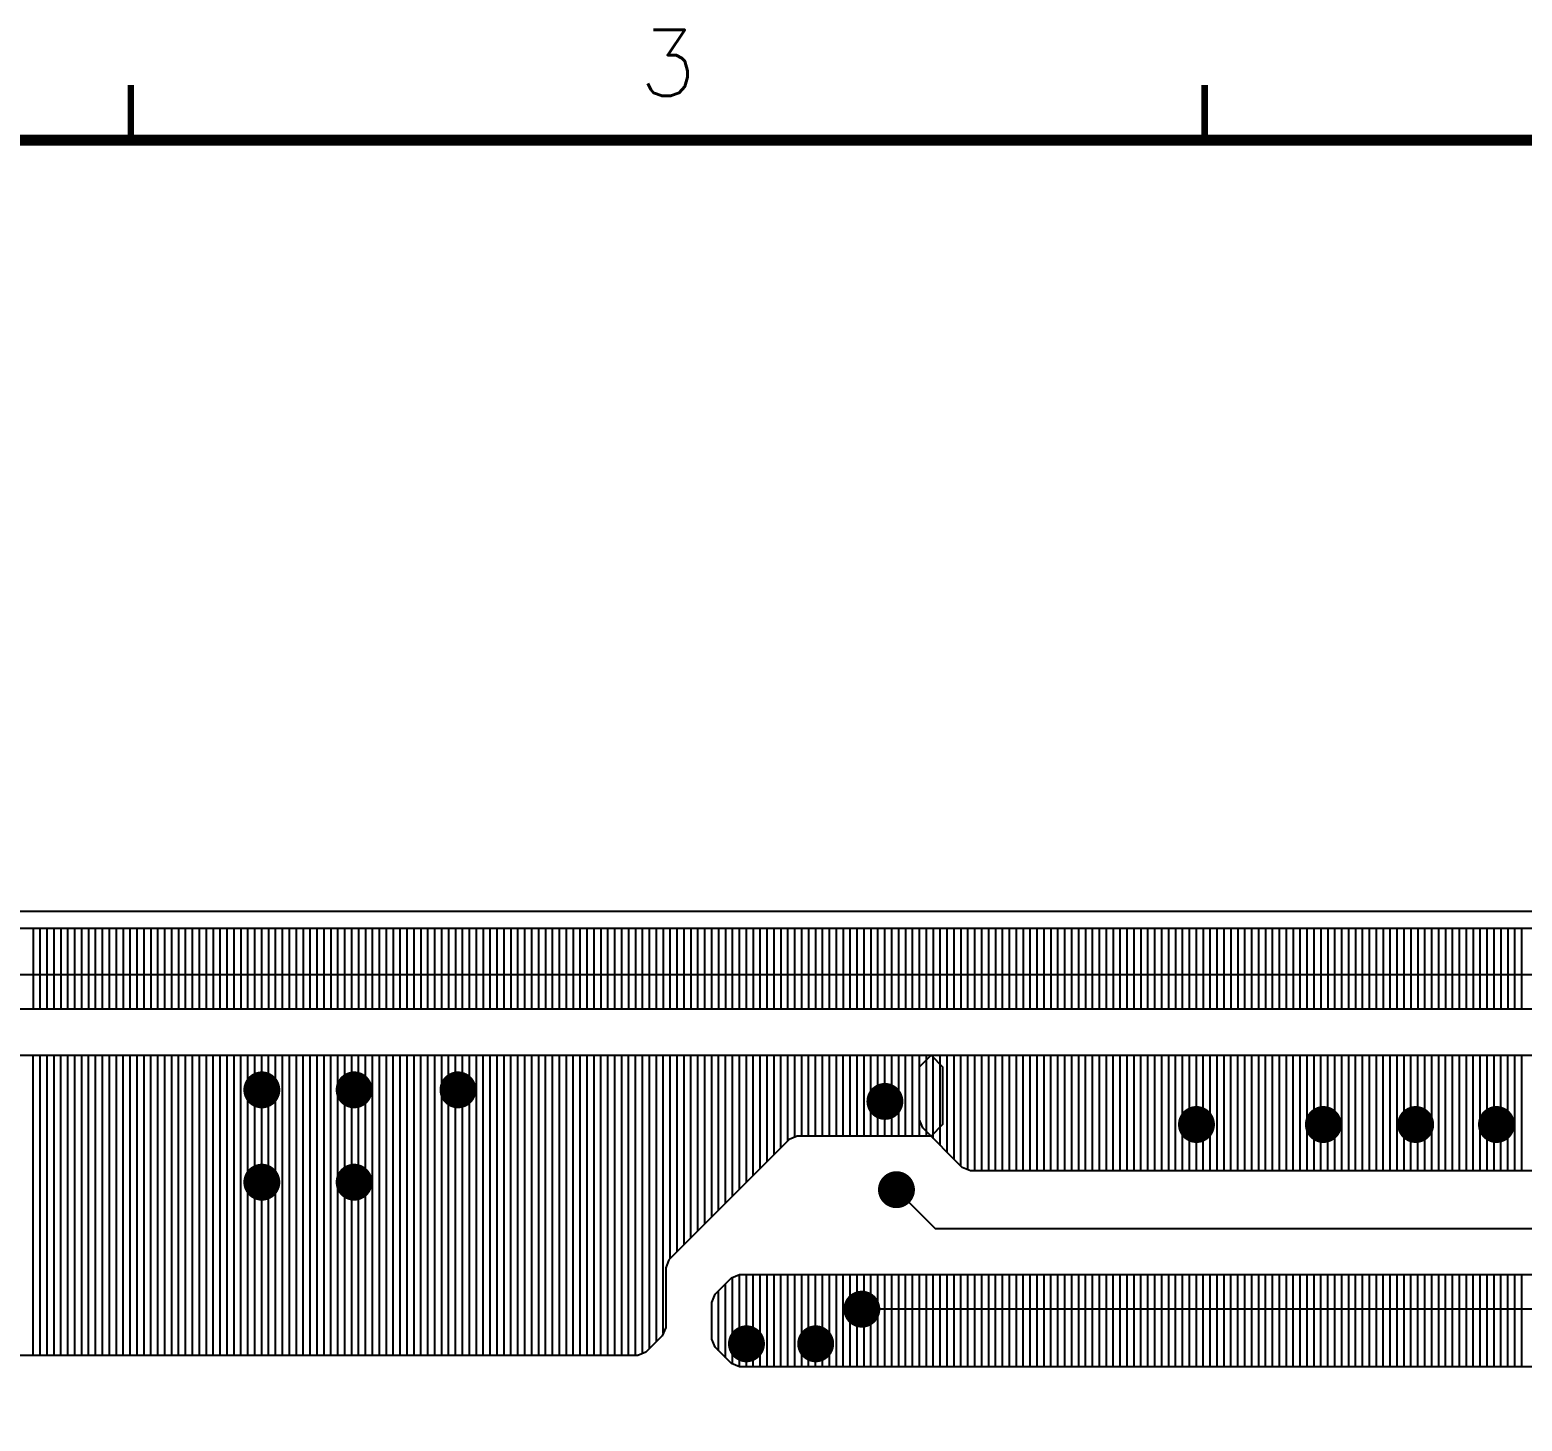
# Model space of a CAD drawing. Extents: x 295 to 953, y 10 to 290.
# Drawn here: x 584.9 to 652.6, y 226.9 to 290 of the extents above; entities that cross this region are included whole.
import ezdxf
from ezdxf.enums import TextEntityAlignment as Align

# ---------------------------------------------------------------- set-up
doc = ezdxf.new("R2010")
doc.units = 0
doc.header["$LTSCALE"] = 5
doc.header["$MEASUREMENT"] = 0
doc.layers.get('0').update_dxf_attribs({"linetype": 'CONTINUOUS', "lineweight": 25})
for name, color, linetype in [('DV-INT-A3_BOT', 7, 'CONTINUOUS'), ('문자', 4, 'CONTINUOUS'), ('테두리', 3, 'CONTINUOUS')]:
    doc.layers.add(name, color=color, linetype=linetype)
doc.styles.get("Standard").update_dxf_attribs({"font": 'simplex.shx'})

# ---------------------------------------------------------------- blocks, each defined once
blk = doc.blocks.new('C')
at = {"layer": '테두리'}
for points, const_width in [([(112.5, 287.5), (112.5, 285)], 0.3), ([(161.25, 287.5), (161.25, 285)], 0.3), ([(15, 285), (15, 15), (405, 15), (405, 285), (15, 285)], 0.5)]:
    blk.add_lwpolyline(points, dxfattribs=dict(at, const_width=const_width))
at = {"layer": '문자'}
blk.add_text('3', height=3, dxfattribs=at).set_placement((136.875, 288.5), align=Align.MIDDLE)

msp = doc.modelspace()

# ---------------------------------------------------------------- linework, layer by layer
at = {"const_width": 0.838}
for points in [[(595.844, 241.89, -1), (595.006, 241.89, -1)], [(600.035, 241.89, -1), (599.197, 241.89, -1)], [(604.75, 241.89, -1), (603.912, 241.89, -1)], [(624.133, 241.366, -1), (623.295, 241.366, -1)], [(638.278, 240.318, -1), (637.44, 240.318, -1)], [(644.04, 240.318, -1), (643.202, 240.318, -1)], [(648.231, 240.318, -1), (647.393, 240.318, -1)], [(651.899, 240.318, -1), (651.06, 240.318, -1)], [(595.844, 237.699, -1), (595.006, 237.699, -1)], [(600.035, 237.699, -1), (599.197, 237.699, -1)], [(624.657, 237.36, -1), (623.819, 237.36, -1)], [(623.085, 231.936, -1), (622.247, 231.936, -1)], [(617.847, 230.365, -1), (617.008, 230.365, -1)], [(620.99, 230.365, -1), (620.152, 230.365, -1)]]:
    msp.add_lwpolyline(points, format="xyb", close=True, dxfattribs=at)
at = {"layer": 'DV-INT-A3_BOT'}
for p, q in [((510.427, 250), (863.527, 250)), ((523.654, 249.224), (863.955, 249.224)), ((585.052, 245.557), (585.052, 249.224)), ((585.366, 245.557), (585.366, 249.224)), ((585.681, 245.557), (585.681, 249.224)), ((585.995, 245.557), (585.995, 249.224)), ((586.309, 245.557), (586.309, 249.224)), ((586.624, 245.557), (586.624, 249.224)), ((586.938, 245.557), (586.938, 249.224)), ((587.252, 245.557), (587.252, 249.224)), ((587.567, 245.557), (587.567, 249.224)), ((587.881, 245.557), (587.881, 249.224)), ((588.195, 245.557), (588.195, 249.224)), ((588.51, 245.557), (588.51, 249.224)), ((588.824, 245.557), (588.824, 249.224)), ((589.138, 245.557), (589.138, 249.224)), ((589.453, 245.557), (589.453, 249.224)), ((589.767, 245.557), (589.767, 249.224)), ((590.081, 245.557), (590.081, 249.224)), ((590.396, 245.557), (590.396, 249.224)), ((590.71, 245.557), (590.71, 249.224)), ((591.024, 245.557), (591.024, 249.224)), ((591.339, 245.557), (591.339, 249.224)), ((591.653, 245.557), (591.653, 249.224)), ((591.967, 245.557), (591.967, 249.224)), ((592.282, 245.557), (592.282, 249.224)), ((592.596, 245.557), (592.596, 249.224)), ((592.91, 245.557), (592.91, 249.224)), ((593.225, 245.557), (593.225, 249.224)), ((593.539, 245.557), (593.539, 249.224)), ((593.853, 245.557), (593.853, 249.224)), ((594.167, 245.557), (594.167, 249.224)), ((594.482, 245.557), (594.482, 249.224)), ((594.796, 245.557), (594.796, 249.224)), ((595.11, 245.557), (595.11, 249.224)), ((595.425, 245.557), (595.425, 249.224)), ((595.739, 245.557), (595.739, 249.224)), ((596.053, 245.557), (596.053, 249.224)), ((596.368, 245.557), (596.368, 249.224)), ((596.682, 245.557), (596.682, 249.224)), ((596.996, 245.557), (596.996, 249.224)), ((597.311, 245.557), (597.311, 249.224)), ((597.625, 245.557), (597.625, 249.224)), ((597.939, 245.557), (597.939, 249.224)), ((598.254, 245.557), (598.254, 249.224)), ((598.568, 245.557), (598.568, 249.224)), ((598.882, 245.557), (598.882, 249.224)), ((599.197, 245.557), (599.197, 249.224)), ((599.511, 245.557), (599.511, 249.224)), ((599.825, 245.557), (599.825, 249.224)), ((600.14, 245.557), (600.14, 249.224)), ((600.454, 245.557), (600.454, 249.224)), ((600.768, 245.557), (600.768, 249.224)), ((601.083, 245.557), (601.083, 249.224)), ((601.397, 245.557), (601.397, 249.224)), ((601.711, 245.557), (601.711, 249.224)), ((602.026, 245.557), (602.026, 249.224)), ((602.34, 245.557), (602.34, 249.224)), ((602.654, 245.557), (602.654, 249.224)), ((602.969, 245.557), (602.969, 249.224)), ((603.283, 245.557), (603.283, 249.224)), ((603.597, 245.557), (603.597, 249.224)), ((603.912, 245.557), (603.912, 249.224)), ((604.226, 245.557), (604.226, 249.224)), ((604.54, 245.557), (604.54, 249.224)), ((604.855, 245.557), (604.855, 249.224)), ((605.169, 245.557), (605.169, 249.224)), ((605.483, 245.557), (605.483, 249.224)), ((605.798, 245.557), (605.798, 249.224)), ((606.112, 245.557), (606.112, 249.224)), ((606.426, 245.557), (606.426, 249.224)), ((606.74, 245.557), (606.74, 249.224)), ((607.055, 245.557), (607.055, 249.224)), ((607.369, 245.557), (607.369, 249.224)), ((607.683, 245.557), (607.683, 249.224)), ((607.998, 245.557), (607.998, 249.224)), ((608.312, 245.557), (608.312, 249.224)), ((608.626, 245.557), (608.626, 249.224)), ((608.941, 245.557), (608.941, 249.224)), ((609.255, 245.557), (609.255, 249.224)), ((609.569, 245.557), (609.569, 249.224)), ((609.884, 245.557), (609.884, 249.224)), ((610.198, 245.557), (610.198, 249.224)), ((610.512, 245.557), (610.512, 249.224)), ((610.827, 245.557), (610.827, 249.224)), ((611.141, 245.557), (611.141, 249.224)), ((611.455, 245.557), (611.455, 249.224)), ((611.77, 245.557), (611.77, 249.224)), ((612.084, 245.557), (612.084, 249.224)), ((612.398, 245.557), (612.398, 249.224)), ((612.713, 245.557), (612.713, 249.224)), ((613.027, 245.557), (613.027, 249.224)), ((613.341, 245.557), (613.341, 249.224)), ((613.656, 245.557), (613.656, 249.224)), ((613.97, 245.557), (613.97, 249.224)), ((614.284, 245.557), (614.284, 249.224)), ((614.599, 245.557), (614.599, 249.224)), ((614.913, 245.557), (614.913, 249.224)), ((615.227, 245.557), (615.227, 249.224)), ((615.542, 245.557), (615.542, 249.224)), ((615.856, 245.557), (615.856, 249.224)), ((616.17, 245.557), (616.17, 249.224)), ((616.485, 245.557), (616.485, 249.224)), ((616.799, 245.557), (616.799, 249.224)), ((617.113, 245.557), (617.113, 249.224)), ((617.428, 245.557), (617.428, 249.224)), ((617.742, 245.557), (617.742, 249.224)), ((618.056, 245.557), (618.056, 249.224)), ((618.371, 245.557), (618.371, 249.224)), ((618.685, 245.557), (618.685, 249.224)), ((618.999, 245.557), (618.999, 249.224)), ((619.313, 245.557), (619.313, 249.224)), ((619.628, 245.557), (619.628, 249.224)), ((619.942, 245.557), (619.942, 249.224)), ((620.256, 245.557), (620.256, 249.224)), ((620.571, 245.557), (620.571, 249.224)), ((620.885, 245.557), (620.885, 249.224)), ((621.199, 245.557), (621.199, 249.224)), ((621.514, 245.557), (621.514, 249.224)), ((621.828, 245.557), (621.828, 249.224)), ((622.142, 245.557), (622.142, 249.224)), ((622.457, 245.557), (622.457, 249.224)), ((622.771, 245.557), (622.771, 249.224)), ((623.085, 245.557), (623.085, 249.224)), ((623.4, 245.557), (623.4, 249.224)), ((623.714, 245.557), (623.714, 249.224)), ((624.028, 245.557), (624.028, 249.224)), ((624.343, 245.557), (624.343, 249.224)), ((624.657, 245.557), (624.657, 249.224)), ((624.971, 245.557), (624.971, 249.224)), ((625.286, 245.557), (625.286, 249.224)), ((625.6, 245.557), (625.6, 249.224)), ((625.914, 245.557), (625.914, 249.224)), ((626.229, 245.557), (626.229, 249.224)), ((626.543, 245.557), (626.543, 249.224)), ((626.857, 245.557), (626.857, 249.224)), ((627.172, 245.557), (627.172, 249.224)), ((627.486, 245.557), (627.486, 249.224)), ((627.8, 245.557), (627.8, 249.224)), ((628.115, 245.557), (628.115, 249.224)), ((628.429, 245.557), (628.429, 249.224)), ((628.743, 245.557), (628.743, 249.224)), ((629.058, 245.557), (629.058, 249.224)), ((629.372, 245.557), (629.372, 249.224)), ((629.686, 245.557), (629.686, 249.224)), ((630.001, 245.557), (630.001, 249.224)), ((630.315, 245.557), (630.315, 249.224)), ((630.629, 245.557), (630.629, 249.224)), ((630.944, 245.557), (630.944, 249.224)), ((631.258, 245.557), (631.258, 249.224)), ((631.572, 245.557), (631.572, 249.224)), ((631.886, 245.557), (631.886, 249.224)), ((632.201, 245.557), (632.201, 249.224)), ((632.515, 245.557), (632.515, 249.224)), ((632.829, 245.557), (632.829, 249.224)), ((633.144, 245.557), (633.144, 249.224)), ((633.458, 245.557), (633.458, 249.224)), ((633.772, 245.557), (633.772, 249.224)), ((634.087, 245.557), (634.087, 249.224)), ((634.401, 245.557), (634.401, 249.224)), ((634.715, 245.557), (634.715, 249.224)), ((635.03, 245.557), (635.03, 249.224)), ((635.344, 245.557), (635.344, 249.224)), ((635.658, 245.557), (635.658, 249.224)), ((635.973, 245.557), (635.973, 249.224)), ((636.287, 245.557), (636.287, 249.224)), ((636.601, 245.557), (636.601, 249.224)), ((636.916, 245.557), (636.916, 249.224)), ((637.23, 245.557), (637.23, 249.224)), ((637.544, 245.557), (637.544, 249.224)), ((637.859, 245.557), (637.859, 249.224)), ((638.173, 245.557), (638.173, 249.224)), ((638.487, 245.557), (638.487, 249.224)), ((638.802, 245.557), (638.802, 249.224)), ((639.116, 245.557), (639.116, 249.224)), ((639.43, 245.557), (639.43, 249.224)), ((639.745, 245.557), (639.745, 249.224)), ((640.059, 245.557), (640.059, 249.224)), ((640.373, 245.557), (640.373, 249.224)), ((640.688, 245.557), (640.688, 249.224)), ((641.002, 245.557), (641.002, 249.224)), ((641.316, 245.557), (641.316, 249.224)), ((641.631, 245.557), (641.631, 249.224)), ((641.945, 245.557), (641.945, 249.224)), ((642.259, 245.557), (642.259, 249.224)), ((642.574, 245.557), (642.574, 249.224)), ((642.888, 245.557), (642.888, 249.224)), ((643.202, 245.557), (643.202, 249.224)), ((643.517, 245.557), (643.517, 249.224)), ((643.831, 245.557), (643.831, 249.224)), ((644.145, 245.557), (644.145, 249.224)), ((644.459, 245.557), (644.459, 249.224)), ((644.774, 245.557), (644.774, 249.224)), ((645.088, 245.557), (645.088, 249.224)), ((645.402, 245.557), (645.402, 249.224)), ((645.717, 245.557), (645.717, 249.224)), ((646.031, 245.557), (646.031, 249.224)), ((646.345, 245.557), (646.345, 249.224)), ((646.66, 245.557), (646.66, 249.224)), ((646.974, 245.557), (646.974, 249.224)), ((647.288, 245.557), (647.288, 249.224)), ((647.603, 245.557), (647.603, 249.224)), ((647.917, 245.557), (647.917, 249.224)), ((648.231, 245.557), (648.231, 249.224)), ((648.546, 245.557), (648.546, 249.224)), ((648.86, 245.557), (648.86, 249.224)), ((649.174, 245.557), (649.174, 249.224)), ((649.489, 245.557), (649.489, 249.224)), ((649.803, 245.557), (649.803, 249.224)), ((650.117, 245.557), (650.117, 249.224)), ((650.432, 245.557), (650.432, 249.224)), ((650.746, 245.557), (650.746, 249.224)), ((651.06, 245.557), (651.06, 249.224)), ((651.375, 245.557), (651.375, 249.224)), ((651.689, 245.557), (651.689, 249.224)), ((652.003, 245.557), (652.003, 249.224)), ((652.318, 245.557), (652.318, 249.224)), ((652.632, 245.557), (652.632, 249.224)), ((516.32, 247.129), (859.458, 247.129)), ((710.153, 245.557), (561.373, 245.557)), ((583.9, 243.462), (585.995, 243.462)), ((585.048, 229.841), (585.048, 243.462)), ((585.362, 229.841), (585.362, 243.462)), ((585.677, 229.841), (585.677, 243.462)), ((585.991, 229.841), (585.991, 243.462)), ((585.995, 243.462), (603.807, 243.462)), ((586.305, 229.841), (586.305, 243.462)), ((586.62, 229.841), (586.62, 243.462)), ((586.934, 229.841), (586.934, 243.462)), ((587.248, 229.841), (587.248, 243.462)), ((587.562, 229.841), (587.562, 243.462)), ((587.877, 229.841), (587.877, 243.462)), ((588.191, 229.841), (588.191, 243.462)), ((588.505, 229.841), (588.505, 243.462)), ((588.82, 229.841), (588.82, 243.462)), ((589.134, 229.841), (589.134, 243.462)), ((589.448, 229.841), (589.448, 243.462)), ((589.763, 229.841), (589.763, 243.462)), ((590.077, 229.841), (590.077, 243.462)), ((590.391, 229.841), (590.391, 243.462)), ((590.706, 229.841), (590.706, 243.462)), ((591.02, 229.841), (591.02, 243.462)), ((591.334, 229.841), (591.334, 243.462)), ((591.649, 229.841), (591.649, 243.462)), ((591.963, 229.841), (591.963, 243.462)), ((592.277, 229.841), (592.277, 243.462)), ((592.592, 229.841), (592.592, 243.462)), ((592.906, 229.841), (592.906, 243.462)), ((593.22, 229.841), (593.22, 243.462)), ((593.535, 229.841), (593.535, 243.462)), ((593.849, 229.841), (593.849, 243.462)), ((594.163, 229.841), (594.163, 243.462)), ((594.478, 229.841), (594.478, 243.462)), ((594.792, 229.841), (594.792, 243.462)), ((595.106, 229.841), (595.106, 243.462)), ((595.421, 229.841), (595.421, 243.462)), ((595.735, 229.841), (595.735, 243.462)), ((596.049, 229.841), (596.049, 243.462)), ((596.364, 229.841), (596.364, 243.462)), ((596.678, 229.841), (596.678, 243.462)), ((596.992, 229.841), (596.992, 243.462)), ((597.307, 229.841), (597.307, 243.462)), ((597.621, 229.841), (597.621, 243.462)), ((597.935, 229.841), (597.935, 243.462)), ((598.25, 229.841), (598.25, 243.462)), ((598.564, 229.841), (598.564, 243.462)), ((598.878, 229.841), (598.878, 243.462)), ((599.193, 229.837), (599.193, 243.462)), ((599.507, 229.837), (599.507, 243.462)), ((599.821, 229.837), (599.821, 243.462)), ((600.135, 229.837), (600.135, 243.462)), ((600.45, 229.837), (600.45, 243.462)), ((600.764, 229.837), (600.764, 243.462)), ((601.078, 229.837), (601.078, 243.462)), ((601.393, 229.837), (601.393, 243.462)), ((601.707, 229.837), (601.707, 243.462)), ((602.021, 229.837), (602.021, 243.462)), ((602.336, 229.837), (602.336, 243.462)), ((602.65, 229.837), (602.65, 243.462)), ((602.964, 229.837), (602.964, 243.462)), ((603.279, 229.837), (603.279, 243.462)), ((603.593, 229.837), (603.593, 243.462)), ((603.807, 243.462), (625.81, 243.462)), ((603.907, 229.837), (603.907, 243.462)), ((604.222, 229.837), (604.222, 243.462)), ((604.536, 229.837), (604.536, 243.462)), ((604.85, 229.837), (604.85, 243.462)), ((605.165, 229.837), (605.165, 243.462)), ((605.479, 229.837), (605.479, 243.462)), ((605.793, 229.837), (605.793, 243.462)), ((606.108, 229.837), (606.108, 243.462)), ((606.422, 229.837), (606.422, 243.462)), ((606.736, 229.837), (606.736, 243.462)), ((607.051, 229.837), (607.051, 243.462)), ((607.365, 229.837), (607.365, 243.462)), ((607.679, 229.837), (607.679, 243.462)), ((607.994, 229.837), (607.994, 243.462)), ((608.308, 229.837), (608.308, 243.462)), ((608.622, 229.837), (608.622, 243.462)), ((608.937, 229.837), (608.937, 243.462)), ((609.251, 229.837), (609.251, 243.462)), ((609.565, 229.837), (609.565, 243.462)), ((609.88, 229.837), (609.88, 243.462)), ((610.194, 229.837), (610.194, 243.462)), ((610.508, 229.837), (610.508, 243.462)), ((610.823, 229.837), (610.823, 243.462)), ((611.137, 229.837), (611.137, 243.462)), ((611.451, 229.837), (611.451, 243.462)), ((611.766, 229.837), (611.766, 243.462)), ((612.08, 229.837), (612.08, 243.462)), ((612.394, 229.837), (612.394, 243.462)), ((612.708, 229.929), (612.708, 243.462)), ((613.023, 230.151), (613.023, 243.462)), ((613.337, 230.465), (613.337, 243.462)), ((613.651, 230.851), (613.651, 243.462)), ((613.966, 234.237), (613.966, 243.462)), ((614.28, 234.552), (614.28, 243.462)), ((614.594, 234.866), (614.594, 243.462)), ((614.909, 235.18), (614.909, 243.462)), ((615.223, 235.495), (615.223, 243.462)), ((615.537, 235.809), (615.537, 243.462)), ((615.852, 236.123), (615.852, 243.462)), ((616.166, 236.438), (616.166, 243.462)), ((616.48, 236.752), (616.48, 243.462)), ((616.795, 237.066), (616.795, 243.462)), ((617.109, 237.381), (617.109, 243.462)), ((617.423, 237.695), (617.423, 243.462)), ((617.738, 238.013), (617.738, 243.462)), ((618.052, 238.328), (618.052, 243.462)), ((618.366, 238.642), (618.366, 243.462)), ((618.681, 238.956), (618.681, 243.462)), ((618.995, 239.271), (618.995, 243.462)), ((619.309, 239.585), (619.309, 243.462)), ((619.624, 239.744), (619.624, 243.462)), ((619.938, 239.795), (619.938, 243.462)), ((620.252, 239.795), (620.252, 243.462)), ((620.567, 239.795), (620.567, 243.462)), ((620.881, 239.795), (620.881, 243.462)), ((621.195, 239.795), (621.195, 243.462)), ((621.51, 239.795), (621.51, 243.462)), ((621.824, 239.795), (621.824, 243.462)), ((622.138, 239.795), (622.138, 243.462)), ((622.453, 239.795), (622.453, 243.462)), ((622.767, 239.795), (622.767, 243.462)), ((623.081, 239.795), (623.081, 243.462)), ((623.396, 239.795), (623.396, 243.462)), ((623.71, 239.795), (623.71, 243.462)), ((624.024, 239.795), (624.024, 243.462)), ((624.339, 239.795), (624.339, 243.462)), ((624.653, 239.795), (624.653, 243.462)), ((624.967, 239.795), (624.967, 243.462)), ((625.281, 239.795), (625.281, 243.462)), ((625.286, 242.938), (625.81, 243.462)), ((625.596, 239.795), (625.596, 243.462)), ((625.596, 240), (625.596, 243.248)), ((625.81, 243.462), (653.575, 243.462)), ((625.81, 243.462), (626.333, 242.938)), ((625.91, 239.686), (625.91, 243.462)), ((625.91, 239.895), (625.91, 243.357)), ((626.224, 239.371), (626.224, 243.462)), ((626.539, 239.057), (626.539, 243.462)), ((626.853, 238.743), (626.853, 243.462)), ((627.167, 238.428), (627.167, 243.462)), ((627.482, 238.269), (627.482, 243.462)), ((627.796, 238.219), (627.796, 243.462)), ((628.11, 238.223), (628.11, 243.462)), ((628.425, 238.223), (628.425, 243.462)), ((628.739, 238.223), (628.739, 243.462)), ((629.053, 238.223), (629.053, 243.462)), ((629.368, 238.223), (629.368, 243.462)), ((629.682, 238.223), (629.682, 243.462)), ((629.996, 238.223), (629.996, 243.462)), ((630.311, 238.223), (630.311, 243.462)), ((630.625, 238.223), (630.625, 243.462)), ((630.939, 238.223), (630.939, 243.462)), ((631.254, 238.223), (631.254, 243.462)), ((631.568, 238.223), (631.568, 243.462)), ((631.882, 238.223), (631.882, 243.462)), ((632.197, 238.223), (632.197, 243.462)), ((632.511, 238.223), (632.511, 243.462)), ((632.825, 238.223), (632.825, 243.462)), ((633.14, 238.223), (633.14, 243.462)), ((633.454, 238.223), (633.454, 243.462)), ((633.768, 238.223), (633.768, 243.462)), ((634.083, 238.223), (634.083, 243.462)), ((634.397, 238.223), (634.397, 243.462)), ((634.711, 238.223), (634.711, 243.462)), ((635.026, 238.223), (635.026, 243.462)), ((635.34, 238.223), (635.34, 243.462)), ((635.654, 238.223), (635.654, 243.462)), ((635.969, 238.223), (635.969, 243.462)), ((636.283, 238.223), (636.283, 243.462)), ((636.597, 238.223), (636.597, 243.462)), ((636.912, 238.223), (636.912, 243.462)), ((637.226, 238.223), (637.226, 243.462)), ((637.54, 238.223), (637.54, 243.462)), ((637.854, 238.223), (637.854, 243.462)), ((638.169, 238.223), (638.169, 243.462)), ((638.483, 238.223), (638.483, 243.462)), ((638.797, 238.223), (638.797, 243.462)), ((639.112, 238.223), (639.112, 243.462)), ((639.426, 238.223), (639.426, 243.462)), ((639.74, 238.223), (639.74, 243.462)), ((640.055, 238.223), (640.055, 243.462)), ((640.369, 238.223), (640.369, 243.462)), ((640.683, 238.223), (640.683, 243.462)), ((640.998, 238.223), (640.998, 243.462)), ((641.312, 238.223), (641.312, 243.462)), ((641.626, 238.223), (641.626, 243.462)), ((641.941, 238.223), (641.941, 243.462)), ((642.255, 238.223), (642.255, 243.462)), ((642.569, 238.223), (642.569, 243.462)), ((642.884, 238.223), (642.884, 243.462)), ((643.198, 238.223), (643.198, 243.462)), ((643.512, 238.223), (643.512, 243.462)), ((643.827, 238.223), (643.827, 243.462)), ((644.141, 238.223), (644.141, 243.462)), ((644.455, 238.223), (644.455, 243.462)), ((644.77, 238.223), (644.77, 243.462)), ((645.084, 238.223), (645.084, 243.462)), ((645.398, 238.223), (645.398, 243.462)), ((645.713, 238.223), (645.713, 243.462)), ((646.027, 238.223), (646.027, 243.462)), ((646.341, 238.223), (646.341, 243.462)), ((646.656, 238.223), (646.656, 243.462)), ((646.97, 238.223), (646.97, 243.462)), ((647.284, 238.223), (647.284, 243.462)), ((647.599, 238.223), (647.599, 243.462)), ((647.913, 238.223), (647.913, 243.462)), ((648.227, 238.223), (648.227, 243.462)), ((648.542, 238.223), (648.542, 243.462)), ((648.856, 238.223), (648.856, 243.462)), ((649.17, 238.223), (649.17, 243.462)), ((649.485, 238.223), (649.485, 243.462)), ((649.799, 238.223), (649.799, 243.462)), ((650.113, 238.223), (650.113, 243.462)), ((650.427, 238.223), (650.427, 243.462)), ((650.742, 238.223), (650.742, 243.462)), ((651.056, 238.223), (651.056, 243.462)), ((651.37, 238.223), (651.37, 243.462)), ((651.685, 238.223), (651.685, 243.462)), ((651.999, 238.223), (651.999, 243.462)), ((652.313, 238.223), (652.313, 243.462)), ((652.628, 238.223), (652.628, 243.462)), ((625.281, 240.532), (625.286, 242.938)), ((626.224, 240.209), (626.224, 243.043)), ((626.333, 242.938), (626.333, 240.318)), ((625.437, 240.163), (625.281, 240.532)), ((627.226, 238.374), (625.437, 240.163)), ((626.333, 240.318), (625.81, 239.795)), ((619.368, 239.64), (615.856, 236.127)), ((619.737, 239.795), (619.368, 239.64)), ((625.81, 239.795), (619.737, 239.795)), ((627.595, 238.219), (627.226, 238.374)), ((627.905, 238.223), (627.595, 238.219)), ((648.86, 238.223), (627.905, 238.223)), ((665.624, 238.223), (648.86, 238.223)), ((624.238, 237.36), (625.994, 235.604)), ((615.856, 236.127), (614.808, 235.08)), ((625.994, 235.604), (663.529, 235.604)), ((614.808, 235.08), (613.911, 234.183)), ((613.911, 234.183), (613.76, 233.814)), ((613.76, 233.814), (613.76, 231.102)), ((616.007, 232.611), (616.749, 233.353)), ((616.48, 229.732), (616.48, 233.089)), ((616.749, 233.353), (617.117, 233.508)), ((616.795, 229.447), (616.795, 233.374)), ((617.109, 229.317), (617.109, 233.504)), ((617.117, 233.508), (652.527, 233.508)), ((617.423, 229.313), (617.423, 233.508)), ((617.738, 229.313), (617.738, 233.508)), ((618.052, 229.313), (618.052, 233.508)), ((618.366, 229.313), (618.366, 233.508)), ((618.681, 229.313), (618.681, 233.508)), ((618.995, 229.313), (618.995, 233.508)), ((619.309, 229.313), (619.309, 233.508)), ((619.624, 229.313), (619.624, 233.508)), ((619.938, 229.313), (619.938, 233.508)), ((620.252, 229.313), (620.252, 233.508)), ((620.567, 229.313), (620.567, 233.508)), ((620.881, 229.313), (620.881, 233.508)), ((621.195, 229.313), (621.195, 233.508)), ((621.51, 229.313), (621.51, 233.508)), ((621.824, 229.313), (621.824, 233.508)), ((622.138, 229.313), (622.138, 233.508)), ((622.453, 229.313), (622.453, 233.508)), ((622.767, 229.313), (622.767, 233.508)), ((623.081, 229.313), (623.081, 233.508)), ((623.396, 229.313), (623.396, 233.508)), ((623.71, 229.313), (623.71, 233.508)), ((624.024, 229.313), (624.024, 233.508)), ((624.339, 229.313), (624.339, 233.508)), ((624.653, 229.313), (624.653, 233.508)), ((624.967, 229.313), (624.967, 233.508)), ((625.281, 229.313), (625.281, 233.508)), ((625.596, 229.313), (625.596, 233.508)), ((625.91, 229.313), (625.91, 233.508)), ((626.224, 229.313), (626.224, 233.508)), ((626.539, 229.313), (626.539, 233.508)), ((626.853, 229.313), (626.853, 233.508)), ((627.167, 229.313), (627.167, 233.508)), ((627.482, 229.313), (627.482, 233.508)), ((627.796, 229.313), (627.796, 233.508)), ((628.11, 229.313), (628.11, 233.508)), ((628.425, 229.313), (628.425, 233.508)), ((628.739, 229.313), (628.739, 233.508)), ((629.053, 229.313), (629.053, 233.508)), ((629.368, 229.313), (629.368, 233.508)), ((629.682, 229.313), (629.682, 233.508)), ((629.996, 229.313), (629.996, 233.508)), ((630.311, 229.313), (630.311, 233.508)), ((630.625, 229.313), (630.625, 233.508)), ((630.939, 229.313), (630.939, 233.508)), ((631.254, 229.313), (631.254, 233.508)), ((631.568, 229.313), (631.568, 233.508)), ((631.882, 229.313), (631.882, 233.508)), ((632.197, 229.313), (632.197, 233.508)), ((632.511, 229.313), (632.511, 233.508)), ((632.825, 229.313), (632.825, 233.508)), ((633.14, 229.313), (633.14, 233.508)), ((633.454, 229.313), (633.454, 233.508)), ((633.768, 229.313), (633.768, 233.508)), ((634.083, 229.313), (634.083, 233.508)), ((634.397, 229.313), (634.397, 233.508)), ((634.711, 229.313), (634.711, 233.508)), ((635.026, 229.313), (635.026, 233.508)), ((635.34, 229.313), (635.34, 233.508)), ((635.654, 229.313), (635.654, 233.508)), ((635.969, 229.313), (635.969, 233.508)), ((636.283, 229.313), (636.283, 233.508)), ((636.597, 229.313), (636.597, 233.508)), ((636.912, 229.313), (636.912, 233.508)), ((637.226, 229.313), (637.226, 233.508)), ((637.54, 229.313), (637.54, 233.508)), ((637.854, 229.313), (637.854, 233.508)), ((638.169, 229.313), (638.169, 233.508)), ((638.483, 229.313), (638.483, 233.508)), ((638.797, 229.313), (638.797, 233.508)), ((639.112, 229.313), (639.112, 233.508)), ((639.426, 229.313), (639.426, 233.508)), ((639.74, 229.313), (639.74, 233.508)), ((640.055, 229.313), (640.055, 233.508)), ((640.369, 229.313), (640.369, 233.508)), ((640.683, 229.313), (640.683, 233.508)), ((640.998, 229.313), (640.998, 233.508)), ((641.312, 229.313), (641.312, 233.508)), ((641.626, 229.313), (641.626, 233.508)), ((641.941, 229.313), (641.941, 233.508)), ((642.255, 229.313), (642.255, 233.508)), ((642.569, 229.313), (642.569, 233.508)), ((642.884, 229.313), (642.884, 233.508)), ((643.198, 229.313), (643.198, 233.508)), ((643.512, 229.313), (643.512, 233.508)), ((643.827, 229.313), (643.827, 233.508)), ((644.141, 229.313), (644.141, 233.508)), ((644.455, 229.313), (644.455, 233.508)), ((644.77, 229.313), (644.77, 233.508)), ((645.084, 229.313), (645.084, 233.508)), ((645.398, 229.313), (645.398, 233.508)), ((645.713, 229.313), (645.713, 233.508)), ((646.027, 229.313), (646.027, 233.508)), ((646.341, 229.313), (646.341, 233.508)), ((646.656, 229.313), (646.656, 233.508)), ((646.97, 229.313), (646.97, 233.508)), ((647.284, 229.313), (647.284, 233.508)), ((647.599, 229.313), (647.599, 233.508)), ((647.913, 229.313), (647.913, 233.508)), ((648.227, 229.313), (648.227, 233.508)), ((648.542, 229.313), (648.542, 233.508)), ((648.856, 229.313), (648.856, 233.508)), ((649.17, 229.313), (649.17, 233.508)), ((649.485, 229.313), (649.485, 233.508)), ((649.799, 229.313), (649.799, 233.508)), ((650.113, 229.313), (650.113, 233.508)), ((650.427, 229.313), (650.427, 233.508)), ((650.742, 229.313), (650.742, 233.508)), ((651.056, 229.313), (651.056, 233.508)), ((651.37, 229.313), (651.37, 233.508)), ((651.685, 229.313), (651.685, 233.508)), ((651.999, 229.313), (651.999, 233.508)), ((652.313, 229.313), (652.313, 233.508)), ((652.527, 233.508), (661.215, 233.508)), ((652.628, 229.313), (652.628, 233.508)), ((615.856, 232.242), (616.007, 232.611)), ((616.166, 230.046), (616.166, 232.775)), ((615.852, 230.579), (615.856, 232.242)), ((657.766, 231.936), (622.666, 231.936)), ((613.76, 231.102), (613.605, 230.734)), ((613.605, 230.734), (612.864, 229.992)), ((616.007, 230.21), (615.852, 230.579)), ((588.091, 229.841), (572.588, 229.841)), ((599.092, 229.841), (588.091, 229.841)), ((612.495, 229.837), (599.092, 229.841)), ((612.864, 229.992), (612.495, 229.837)), ((616.749, 229.468), (616.007, 230.21)), ((617.117, 229.313), (616.749, 229.468)), ((636.811, 229.317), (617.117, 229.313)), ((661.215, 229.313), (636.811, 229.317))]:
    msp.add_line(p, q, dxfattribs=at)

# ---------------------------------------------------------------- block references
msp.add_blockref('C', (476.978, 0))

doc.saveas('drawing.dxf')
